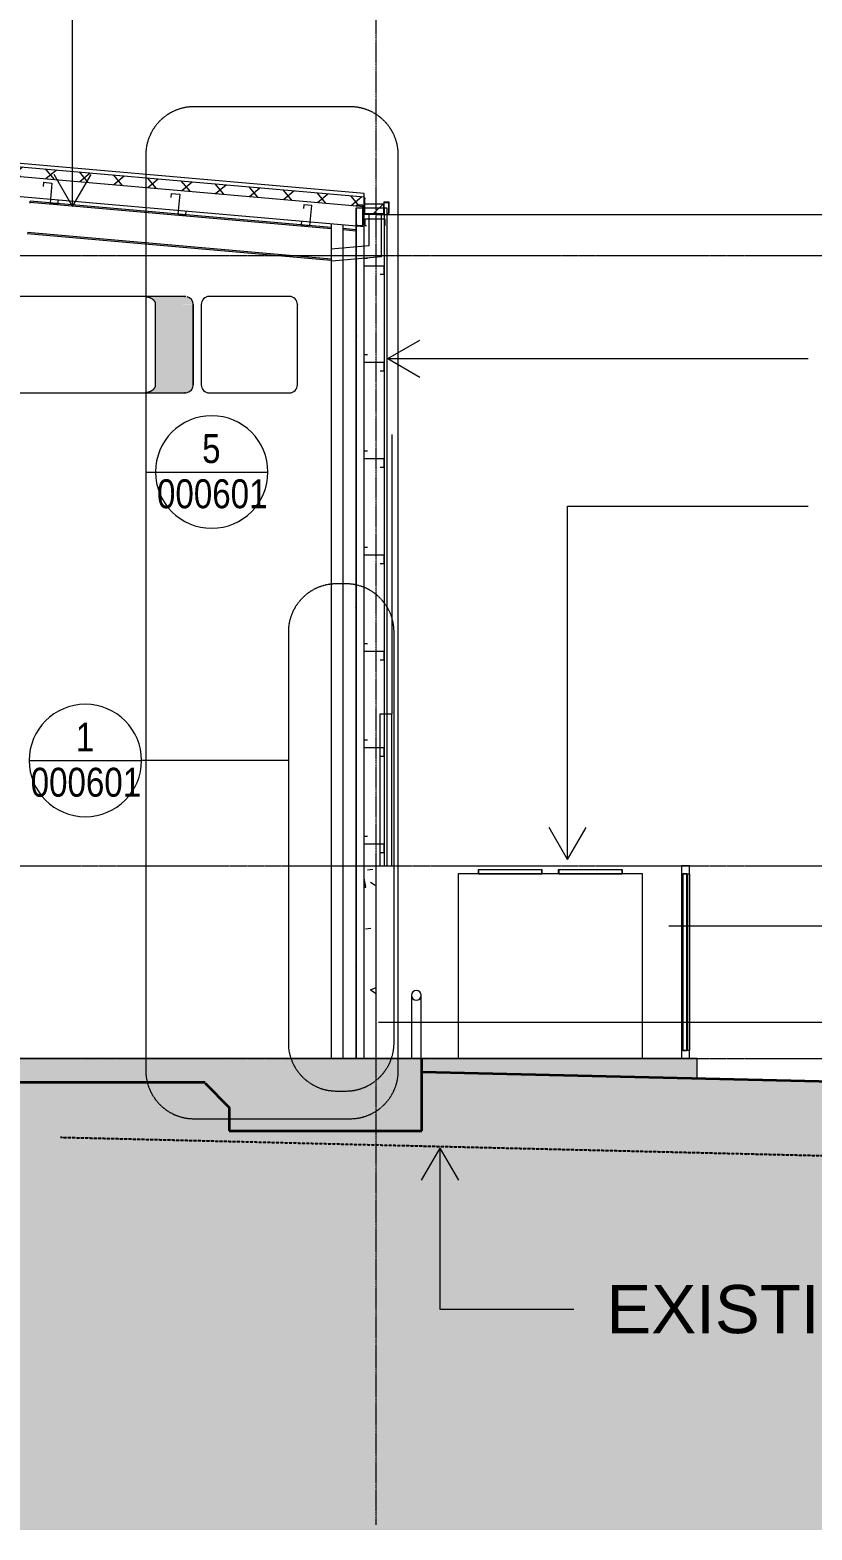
# Model space of a CAD drawing. Header units: millimetres. Extents: x 4237772 to 4686020, y -673 to 29459.
# Drawn here: x 4656581 to 4666324, y -673 to 18009 of the extents above; entities that cross this region are included whole.
import ezdxf

# ---------------------------------------------------------------- set-up
doc = ezdxf.new("R2010")
doc.units = ezdxf.units.MM
for name, pattern in [('AEC_Center', [24, 12, -4, 4, -4]), ('AEC_Double Dash', [39, 15, -4, 6, -4, 6, -4]), ('Existing Ground', [4.5, 3, -1.5]), ('Grid Line', [21, 12, -3, 3, -3])]:
    doc.linetypes.add(name, pattern=pattern)
for name, color, linetype, lineweight in [('A-ANNO-SYMB', 150, 'Continuous', 5), ('A-DETL', 90, 'Continuous', 18), ('A-DETL-GENF', 92, 'Continuous', 5), ('A-DOOR', 31, 'Continuous', 5), ('A-FLOR', 192, 'Continuous', 5), ('A-FLOR-LEVL', 51, 'Continuous', 5), ('A-FLOR-PATT', 8, 'Continuous', 15), ('A-GENM', 13, 'Continuous', 5), ('A-GLAZ-CWMG', 51, 'Continuous', 5), ('A-ROOF', 132, 'Continuous', 5), ('A-ROOF-IDEN', 132, 'Continuous', 5), ('A-ROOF-MCUT', 132, 'Continuous', 5), ('A-ROOF-PATT', 132, 'Continuous', 5), ('A-WALL', 113, 'Continuous', 5), ('A-WALL-IDEN', 211, 'Continuous', 5), ('A-WALL-PATT', 111, 'Continuous', 5), ('F-FIRE', 13, 'Continuous', 5), ('G-ANNO-TEXT', 231, 'Continuous', 5), ('P-SANR-FIXT', 6, 'Continuous', 5), ('S-BEAM', 12, 'Continuous', 5), ('S-GRID', 1, 'Continuous', 5)]:
    doc.layers.add(name, color=color, linetype=linetype, lineweight=lineweight)
doc.styles.add('Arial Narrow_1', font='ARIALN.TTF', dxfattribs={"height": 360})
doc.styles.add('Arial_1', font='arial.ttf', dxfattribs={"height": 600})
pattern_1 = [(50, (4639954.8, 10654.8), (1457.472, -127.512), [152.4, -1676.4]), (355, (4639954.8, 10654.8), (-281.94, 1528.454), [121.92, -1341.12]), (100.451, (4640076.2, 10644.2), (1175.54, 1400.93), [129.52, -1424.72]), (46.184, (4639954.8, 11061.2), (2168.63, -336.34), [228.6, -2514.6]), (96.636, (4640135.5, 11033.2), (1899.22, 1979.42), [194.28, -2137.08]), (351.184, (4639954.8, 11061.2), (1899.24, 1979.4), [182.88, -2011.68]), (21, (4640158, 10959.6), (1212.915, -818.12), [152.4, -1676.4]), (326, (4640158, 10959.6), (494.42, 1473.504), [121.92, -1341.12]), (71.451, (4640259, 10891.4), (1707.337, 655.37), [129.52, -1424.72]), (37.5, (4639954.8, 10654.8), (24.7094, 676.44), [67.056, -1257.808, 67.056, -2640.584]), (37.5, (4639954.8, 10654.8), (24.7094, 676.44), [-1391.92, -1294.384, 67.056, -1279.144]), (7.5, (4639954.8, 10654.8), (534.558, 801.444), [67.056, -709.168, 67.056, -1740.408]), (7.5, (4639954.8, 10654.8), (534.558, 801.444), [-843.28, -1227.328, 67.056, -446.024]), (327.5, (4639501.65, 10654.8), (1084.7275, -45.831), [67.056, -440.944, 67.056, -3621.024]), (327.5, (4639501.65, 10654.8), (1084.7275, -45.831), [-575.056, -1517.904, 67.056, -2036.064]), (317.5, (4639298.5, 10654.8), (1185.035, 203.414), [67.056, -593.344, 67.056, -2479.04]), (317.5, (4639298.5, 10654.8), (1185.035, 203.414), [-727.456, -985.52, 67.056, -1426.464])]
pattern_2 = [(0, (4639954.79, 10654.8), (812.8, 203.2), [67.056, -542.544, 67.056, -3793.744]), (0, (4639954.79, 10654.8), (812.8, 203.2), [-676.656, -542.544, 67.056, -1152.144, -2032]), (0, (4639954.79, 10654.8), (812.8, 203.2), [-2438.4, 67.056, -542.544, 67.056, -1355.344]), (0, (4639954.79, 10654.8), (812.8, 203.2), [-3115.056, -339.344, 67.056, -948.944]), (120, (4640259.59, 10756.4), (-582.3764, 602.3054), [67.056, -542.544, 67.056, -3793.744]), (120, (4640259.59, 10756.4), (-582.3764, 602.3054), [-676.656, -542.544, 67.056, -1152.144, -2032]), (120, (4640259.59, 10756.4), (-582.3764, 602.3054), [-2438.4, 67.056, -542.544, 67.056, -1355.344]), (120, (4640259.59, 10756.4), (-582.3764, 602.3054), [-3115.056, -339.344, 67.056, -948.944]), (240, (4640361.19, 11162.8), (-230.4236, -805.5054), [67.056, -542.544, 67.056, -3793.744]), (240, (4640361.19, 11162.8), (-230.4236, -805.5054), [-676.656, -542.544, 67.056, -1152.144, -2032]), (240, (4640361.19, 11162.8), (-230.4236, -805.5054), [-2438.4, 67.056, -542.544, 67.056, -1355.344]), (240, (4640361.19, 11162.8), (-230.4236, -805.5054), [-3115.056, -339.344, 67.056, -948.944])]

# ---------------------------------------------------------------- blocks, each defined once
blk = doc.blocks.new('Hydrant_double5 - Hydrant_double-1019381-SECTION - GRID A9-A10')
at = {"layer": 'F-FIRE'}
for p, q in [((4578745, 5996), (4578745, 5200)), ((4578865, 5200), (4578865, 5996))]:
    blk.add_line(p, q, dxfattribs=at)
for start, end in [(0, 180), (180, 0)]:
    blk.add_arc((4578805, 5986), 60, start, end, dxfattribs=at)
blk = doc.blocks.new('Rectangular Mullion - 50 x 50mm-1158589-SECTION - GRID A9-A10')
at = {"layer": 'A-GLAZ-CWMG'}
blk.add_line((4582184, 7500), (4582184, 5300), dxfattribs=at)
blk = doc.blocks.new('Mechanical - Condensers - Mechanical - Condensers-1249279-SECTION - GRID A9-A10')
at = {"layer": 'A-GENM'}
for points in [[(4575849, 14590), (4576025, 14591), (4576020, 14620), (4576011, 14641), (4575995, 14661), (4575969, 14679), (4575946, 14688), (4575919, 14690), (4575410, 14689), (4575458, 14682), (4575487, 14672), (4575504, 14665), (4575531, 14645), (4575541, 14635), (4575555, 14608), (4575558, 14590), (4575842, 14590)], [(4576025, 13590), (4576025, 14590), (4575558, 14590), (4575558, 13590), (4576020, 13590)], [(4575386, 13490), (4575942, 13493), (4575953, 13495), (4575985, 13513), (4576000, 13525), (4576012, 13541), (4576021, 13564), (4576025, 13590), (4575558, 13590), (4575555, 13569), (4575544, 13550), (4575530, 13534), (4575512, 13521), (4575493, 13510), (4575451, 13497), (4575408, 13491)]]:
    blk.add_hatch(color=256, dxfattribs=at).paths.add_polyline_path(points)
h = blk.add_hatch(color=256, dxfattribs=at)
h.paths.add_polyline_path([(4575919, 13490), (4575942, 13493), (4575919, 13490)])
h.paths.add_polyline_path([(4575946, 13493), (4575957, 13496), (4575980, 13508), (4576000, 13525), (4576011, 13540), (4576021, 13564), (4576025, 13590), (4576025, 14591), (4576020, 14620), (4576011, 14641), (4575995, 14661), (4575969, 14679), (4575980, 14673), (4575999, 14657), (4576014, 14634), (4576022, 14615), (4576025, 14589), (4576025, 13590), (4576020, 13561), (4576006, 13534), (4575995, 13519), (4575962, 13499), (4575950, 13494)])
at = {"layer": 'A-GENM', "lineweight": 13}
for p, q in [((4575386, 14690), (4539575, 14690)), ((4575558, 13590), (4575558, 14590)), ((4576125, 14590), (4576125, 13590)), ((4577225, 14690), (4576225, 14690)), ((4577325, 13590), (4577325, 14590)), ((4540775, 13490), (4575386, 13490)), ((4576225, 13490), (4577225, 13490)), ((4581625, 7500), (4579325, 7500)), ((4579325, 7500), (4579325, 5200)), ((4580368, 7550), (4579580, 7550)), ((4579580, 7550), (4579580, 7500)), ((4579580, 7500), (4580368, 7500)), ((4580368, 7500), (4580368, 7550)), ((4581368, 7550), (4580580, 7550)), ((4580580, 7550), (4580580, 7500)), ((4580580, 7500), (4581368, 7500)), ((4581368, 7500), (4581368, 7550)), ((4581625, 5200), (4581625, 7500)), ((4579325, 5200), (4581625, 5200))]:
    blk.add_line(p, q, dxfattribs=at)
at = {"layer": 'A-GENM'}
for p, q in [((4575919, 14690), (4575925, 14690)), ((4576025, 13590), (4576025, 14590)), ((4576025, 14590), (4576025, 13590)), ((4575925, 13490), (4575919, 13490)), ((4579574, 7550), (4579574, 7500)), ((4579579, 7550), (4579574, 7550)), ((4580374, 7550), (4580369, 7550)), ((4580374, 7500), (4580374, 7550)), ((4580574, 7550), (4580574, 7500)), ((4580579, 7550), (4580574, 7550)), ((4581374, 7550), (4581369, 7550)), ((4581374, 7500), (4581374, 7550)), ((4581625, 7500), (4581625, 7500))]:
    blk.add_line(p, q, dxfattribs=at)
at = {"layer": 'A-GENM', "flags": 128}
for points in [[(4575925, 14690), (4575924, 14690), (4575921, 14690), (4575916, 14690), (4575910, 14690), (4575902, 14690), (4575892, 14690), (4575880, 14690), (4575866, 14690), (4575851, 14690), (4575834, 14690), (4575815, 14690), (4575795, 14690), (4575773, 14690), (4575749, 14690), (4575724, 14690), (4575697, 14690), (4575669, 14690), (4575639, 14690), (4575608, 14690), (4575576, 14690), (4575542, 14690), (4575507, 14690), (4575471, 14690), (4575434, 14690), (4575396, 14690), (4575386, 14690)], [(4577325, 14593), (4577325, 14591), (4577325, 14591)], [(4575386, 13490), (4575425, 13490), (4575462, 13490), (4575498, 13490), (4575534, 13490), (4575568, 13490), (4575600, 13490), (4575632, 13490), (4575662, 13490), (4575690, 13490), (4575717, 13490), (4575743, 13490), (4575767, 13490), (4575789, 13490), (4575810, 13490), (4575829, 13490), (4575847, 13490), (4575863, 13490), (4575877, 13490), (4575889, 13490), (4575899, 13490), (4575908, 13490), (4575915, 13490), (4575920, 13490), (4575923, 13490), (4575925, 13490), (4575925, 13490)]]:
    blk.add_lwpolyline(points, dxfattribs=at)
at = {"layer": 'A-GENM'}
for centre, start, end in [((4575925, 14590), 84.0352, 90), ((4575925, 14590), 84.1417, 90), ((4575925, 14590), 0, 75), ((4575925, 14590), 0, 75), ((4575925, 13590), 270, 280.3346), ((4575925, 13590), 270, 280.3963), ((4575925, 13590), 285, 0), ((4575925, 13590), 285, 0)]:
    blk.add_arc(centre, 100, start, end, dxfattribs=at)
at = {"layer": 'A-GENM', "lineweight": 13}
for centre, start, end in [((4576225, 14590), 90, 180), ((4577225, 14590), 0, 90), ((4576225, 13590), 180, 270), ((4577225, 13590), 270, 360)]:
    blk.add_arc(centre, 100, start, end, dxfattribs=at)
for points, knots in [([(4575558, 14590), (4575558, 14595), (4575558, 14601), (4575556, 14608), (4575554, 14614), (4575551, 14620), (4575548, 14625), (4575545, 14630), (4575542, 14635), (4575538, 14640), (4575533, 14644), (4575529, 14648), (4575524, 14652), (4575519, 14656), (4575514, 14659), (4575509, 14662), (4575503, 14665), (4575497, 14668), (4575490, 14672), (4575483, 14674), (4575474, 14678), (4575461, 14681), (4575442, 14686), (4575417, 14689), (4575396, 14690), (4575386, 14690)], [0, 0, 0, 0, 0.055556, 0.083333, 0.111111, 0.138889, 0.166667, 0.194444, 0.222222, 0.25, 0.277778, 0.305556, 0.333333, 0.361111, 0.388889, 0.416667, 0.444444, 0.479167, 0.513889, 0.548611, 0.583333, 0.652778, 0.722222, 0.861111, 1, 1, 1, 1]), ([(4575386, 13490), (4575394, 13490), (4575408, 13491), (4575430, 13493), (4575451, 13497), (4575469, 13501), (4575483, 13506), (4575493, 13510), (4575501, 13514), (4575507, 13518), (4575512, 13521), (4575517, 13523), (4575521, 13527), (4575526, 13530), (4575530, 13533), (4575534, 13537), (4575538, 13541), (4575541, 13545), (4575544, 13549), (4575546, 13552), (4575548, 13555), (4575550, 13559), (4575553, 13564), (4575555, 13569), (4575556, 13574), (4575558, 13581), (4575558, 13587), (4575558, 13590)], [0, 0, 0, 0, 0.1, 0.2, 0.3, 0.4, 0.45, 0.5, 0.55, 0.575, 0.6, 0.625, 0.65, 0.675, 0.7, 0.725, 0.75, 0.775, 0.8, 0.8125, 0.825, 0.85, 0.875, 0.9, 0.925, 0.95, 1, 1, 1, 1])]:
    blk.add_open_spline(points, degree=3, knots=knots, dxfattribs=at)
blk = doc.blocks.new('Downpipe - Straight - 01 - 150D-1616291-SECTION - GRID A9-A10')
at = {"layer": 'P-SANR-FIXT'}
for p, q in [((4577744.6142, 15595.4769), (4577744.6142, 5200)), ((4577894.6142, 5200), (4577894.6142, 15582.3536))]:
    blk.add_line(p, q, dxfattribs=at)
blk = doc.blocks.new('Structural Framing 11 - Structural Framing 1-1640090-SECTION - GRID A9-A10')
at = {"layer": 'S-BEAM'}
for p, q in [((4573993, 15853), (4573994, 15864)), ((4573994, 15864), (4573995, 15877)), ((4573994, 15864), (4577745, 15536)), ((4577745, 15549), (4573995, 15877)), ((4578051, 15522), (4577895, 15536)), ((4577895, 15523), (4578051, 15509)), ((4573959, 15473), (4577745, 15141)), ((4577745, 15154), (4573961, 15485))]:
    blk.add_line(p, q, dxfattribs=at)
blk = doc.blocks.new('Generic Models 21 - Generic Models 13-2246435-SECTION - GRID A9-A10')
at = {"layer": 'A-GENM'}
blk.add_line((4578500, 12973), (4578500, 9489), dxfattribs=at)
at = {"layer": 'A-GENM', "lineweight": 13}
for p, q in [((4578500, 9489), (4578350, 9489)), ((4578350, 9489), (4578350, 7600)), ((4578500, 7600), (4578500, 9489)), ((4578350, 7600), (4578500, 7600))]:
    blk.add_line(p, q, dxfattribs=at)
blk = doc.blocks.new('Curtain_Wall_Batten_Door - Louvre Single Door-2718797-SECTION - GRID A9-A10')
at = {"layer": 'A-DOOR'}
for p, q in [((4582176, 7500), (4582126, 7500)), ((4582126, 7500), (4582126, 5300)), ((4582176, 5300), (4582176, 7500)), ((4582126, 5300), (4582176, 5300))]:
    blk.add_line(p, q, dxfattribs=at)
blk = doc.blocks.new('Rectangular Mullion - 100 x 100mm-2718795-SECTION - GRID A9-A10')
at = {"layer": 'A-GLAZ-CWMG'}
for p, q in [((4582209, 7600), (4582109, 7600)), ((4582109, 7600), (4582109, 7500)), ((4582109, 7500), (4582209, 7500)), ((4582209, 7500), (4582209, 7600))]:
    blk.add_line(p, q, dxfattribs=at)
blk = doc.blocks.new('Rectangular Mullion - 100 x 100mm-2718796-SECTION - GRID A9-A10')
at = {"layer": 'A-GLAZ-CWMG'}
for p, q in [((4582209, 5300), (4582109, 5300)), ((4582109, 5300), (4582109, 5200)), ((4582209, 5200), (4582209, 5300)), ((4582109, 5200), (4582209, 5200))]:
    blk.add_line(p, q, dxfattribs=at)
blk = doc.blocks.new('Rectangular Mullion - 100 x 100mm-1765060-SECTION - GRID A9-A10')
at = {"layer": 'A-GLAZ-CWMG'}
for p, q in [((4582109, 7500), (4582109, 5300)), ((4582209, 7500), (4582209, 5300))]:
    blk.add_line(p, q, dxfattribs=at)
blk = doc.blocks.new('LYSAGHT_PURLINS - LYSAGHT_PURLINS-1549125-SECTION - GRID A9-A10')
at = {"layer": 'A-DETL-GENF'}
for p, q in [((4578165, 15647), (4578165, 15581)), ((4578414, 15652), (4578170, 15652)), ((4578170, 15576), (4578185, 15576)), ((4578399, 15576), (4578414, 15576)), ((4578419, 15581), (4578419, 15647))]:
    blk.add_line(p, q, dxfattribs=at)
for centre, start, end in [((4578170, 15647), 90, 180), ((4578170, 15581), 180, 270), ((4578414, 15647), 360, 90), ((4578414, 15581), 270, 360)]:
    blk.add_arc(centre, 5, start, end, dxfattribs=at)
blk = doc.blocks.new('Section - Type 1-207233-SECTION - GRID A9-A10')
at = {"layer": 'A-ANNO-SYMB'}
blk.add_line((4532295, 14169), (4533695, 14169), dxfattribs=at)
for start, end in [(0, 180), (180, 360)]:
    blk.add_arc((4532995, 14169), 700, start, end, dxfattribs=at)

msp = doc.modelspace()

# ---------------------------------------------------------------- hatches: boundary and pattern name
at = {"layer": 'A-DETL-GENF'}
h = msp.add_hatch(dxfattribs=at)
h.set_pattern_fill('FP_283', color=1, style=0, pattern_type=2)
h.set_pattern_definition([(45, (4639954.79, 10654.8), (-141.4214, 141.4214), [])])
h.paths.add_polyline_path([(4660748, 15722), (4660988, 15722), (4660988, 15842), (4660748, 15842), (4660748, 15790)])
h = msp.add_hatch(dxfattribs=at)
h.set_pattern_fill('FP_282', color=9, style=0, pattern_type=2)
h.set_pattern_definition([(135, (4639954.8, 10743.2), (-707.1068, 6e-14), [500, -500]), (135, (4640087.37, 10875.77), (-707.1068, 6e-14), [500, -500]), (135, (4640219.95, 11008.35), (-707.1068, 6e-14), [500, -500]), (45, (4639954.8, 10654.8), (0, 707.1068), [500, -500]), (45, (4640087.37, 10522.2), (0, 707.1068), [500, -500]), (45, (4640219.95, 10389.63), (0, 707.1068), [500, -500])])
h.paths.add_polyline_path([(4665066, -673), (4680903, -673), (4680903, 3615), (4680122, 3725), (4674224, 3814), (4672445, 4650), (4667826, 4877), (4661463, 5030), (4661463, 4300), (4659063, 4300), (4659063, 4590), (4658763, 4893), (4658763, 4900), (4641993, 4900), (4641793, 4700), (4641793, 4500), (4639993, 4500), (4639993, 4700), (4639793, 4900), (4623341, 4900), (4623050, 4609), (4623050, 4300), (4620024, 4300), (4620023, 4610), (4619733, 4900), (4606240, 4900), (4606040, 4700), (4606040, 4500), (4604562, 4500), (4604562, 5200), (4580953, 5200), (4578063, 4733), (4577487, 4706), (4575614, 4377), (4574351, 4493), (4574119, 4431), (4569865, 5062), (4554206, 5062), (4554206, -673), (4661107, -673)])
h.paths.add_polyline_path([(4593644, 5000), (4594171, 5000), (4594171, 5000), (4594071, 5000)])
h = msp.add_hatch(dxfattribs=at)
h.set_pattern_fill('FP_274', style=0, pattern_type=2)
h.set_pattern_definition(pattern_1)
h.paths.add_polyline_path([(4659063, 4300), (4661463, 4300), (4661463, 5200), (4658763, 5200), (4658763, 4890), (4659063, 4590), (4659063, 4500)])
h.paths.add_polyline_path([(4623023, 4300), (4623041, 4301), (4623041, 4600), (4623341, 4900), (4623341, 5200), (4619733, 5200), (4619733, 4900), (4620033, 4600), (4620033, 4300)])
h.paths.add_polyline_path([(4606040, 4500), (4606040, 4700), (4606240, 4900), (4606340, 4900), (4606340, 5200), (4604562, 5200), (4604562, 4500), (4605677, 4500)])
h.paths.add_polyline_path([(4641793, 4500), (4641793, 4700), (4641993, 4900), (4642203, 4900), (4642203, 5200), (4639583, 5200), (4639583, 4900), (4639793, 4900), (4639993, 4700), (4639993, 4500)])
at = {"layer": 'A-FLOR-PATT', "lineweight": 5}
h = msp.add_hatch(dxfattribs=at)
h.set_pattern_fill('FP_274', color=256, style=0, pattern_type=2)
h.set_pattern_definition(pattern_1)
h.paths.add_polyline_path([(4658763, 4900), (4658763, 5200), (4642203, 5200), (4642203, 4900), (4657147, 4900)])
h.paths.add_polyline_path([(4607657, 4900), (4619733, 4900), (4619733, 5200), (4606340, 5200), (4606340, 4900)])
h.paths.add_polyline_path([(4623341, 4900), (4639583, 4900), (4639583, 5200), (4623341, 5200)])
msp.add_hatch(color=256, dxfattribs=at).paths.add_polyline_path([(4664893, 4947), (4664893, 5200), (4661463, 5200), (4661463, 5030), (4664571, 4955)])
at = {"layer": 'A-ROOF-PATT'}
h = msp.add_hatch(dxfattribs=at)
h.set_pattern_fill('FP_275', color=256, angle=-135, style=0, pattern_type=2)
h.set_pattern_definition([(40, (4639954.8, 10654.8), (-192.8363, 229.8133), []), (130, (4639954.8, 10654.8), (-229.8133, -192.8363), [])])
h.paths.add_polyline_path([(4618450, 15584), (4640893, 17547), (4660743, 15811), (4660743, 15931), (4640893, 17668), (4618450, 15704), (4618450, 15613)])
at = {"layer": 'A-WALL-PATT'}
h = msp.add_hatch(dxfattribs=at)
h.set_pattern_fill('FP_276', color=256, style=0, pattern_type=2)
h.set_pattern_definition(pattern_2)
h.paths.add_polyline_path([(4660651, 7600), (4660651, 15568), (4660639, 15569), (4660639, 7600)])
h = msp.add_hatch(dxfattribs=at)
h.set_pattern_fill('FP_276', color=256, style=0, pattern_type=2)
h.set_pattern_definition(pattern_2)
h.paths.add_polyline_path([(4660651, 5200), (4660651, 7600), (4660639, 7600), (4660639, 5200)])
h = msp.add_hatch(dxfattribs=at)
h.set_pattern_fill('FP_274', color=256, style=0, pattern_type=2)
h.set_pattern_definition(pattern_1)
h.paths.add_polyline_path([(4660893, 5200), (4660893, 7600), (4660743, 7600), (4660743, 5200)])

# ---------------------------------------------------------------- linework, layer by layer
at = {"layer": 'A-ANNO-SYMB', "linetype": 'AEC_Double Dash'}
for p, q in [((4660570, 17053), (4658624, 17053)), ((4658024, 16453), (4658024, 5049)), ((4661170, 5049), (4661170, 16453)), ((4660517, 11111), (4660400, 11111)), ((4659800, 10511), (4659800, 5394)), ((4661117, 5394), (4661117, 10511)), ((4660400, 4794), (4660517, 4794)), ((4658624, 4449), (4660570, 4449))]:
    msp.add_line(p, q, dxfattribs=at)
at = {"layer": 'A-ANNO-SYMB'}
for p, q in [((4658024, 12504), (4658146, 12504)), ((4659800, 8911), (4657971, 8911))]:
    msp.add_line(p, q, dxfattribs=at)
at = {"layer": 'A-ANNO-SYMB', "linetype": 'AEC_Double Dash'}
for centre, start, end in [((4658624, 16453), 90, 180), ((4660570, 16453), 0, 90), ((4660400, 10511), 90, 180), ((4660517, 10511), 0, 90), ((4660400, 5394), 180, 270), ((4660517, 5394), 270, 0), ((4658624, 5049), 180, 270), ((4660570, 5049), 270, 0)]:
    msp.add_arc(centre, 600, start, end, dxfattribs=at)
at = {"layer": 'A-DETL', "lineweight": 13}
for p, q in [((4656748, 16112), (4656744, 16062)), ((4656748, 16112), (4656853, 16103)), ((4656853, 16103), (4656831, 15854)), ((4656931, 15845), (4656934, 15890)), ((4658342, 15973), (4658338, 15923)), ((4658342, 15973), (4658447, 15963)), ((4658447, 15963), (4658425, 15714)), ((4656831, 15854), (4656931, 15845)), ((4658425, 15714), (4658524, 15706)), ((4658524, 15706), (4658528, 15751)), ((4660743, 15067), (4660743, 15167)), ((4660743, 15167), (4660788, 15167)), ((4660993, 15067), (4660743, 15067)), ((4660993, 14962), (4660943, 14962)), ((4660993, 14962), (4660993, 15067)), ((4660743, 13867), (4660743, 13967)), ((4660743, 13967), (4660788, 13967)), ((4660993, 13867), (4660743, 13867)), ((4660993, 13762), (4660993, 13867)), ((4660993, 13762), (4660943, 13762)), ((4660743, 12667), (4660743, 12767)), ((4660743, 12767), (4660788, 12767)), ((4660993, 12667), (4660743, 12667)), ((4660993, 12562), (4660943, 12562)), ((4660993, 12562), (4660993, 12667)), ((4660743, 11467), (4660743, 11567)), ((4660743, 11567), (4660788, 11567)), ((4660993, 11467), (4660743, 11467)), ((4660993, 11362), (4660993, 11467)), ((4660993, 11362), (4660943, 11362)), ((4660743, 10267), (4660743, 10367)), ((4660743, 10367), (4660788, 10367)), ((4660993, 10267), (4660743, 10267)), ((4660993, 10162), (4660943, 10162)), ((4660993, 10162), (4660993, 10267)), ((4660743, 9067), (4660743, 9167)), ((4660743, 9167), (4660788, 9167)), ((4660993, 9067), (4660743, 9067)), ((4660993, 8962), (4660993, 9067)), ((4660993, 8962), (4660943, 8962)), ((4660743, 7867), (4660743, 7967)), ((4660743, 7967), (4660788, 7967)), ((4660993, 7867), (4660743, 7867)), ((4660993, 7762), (4660993, 7867)), ((4660993, 7762), (4660943, 7762))]:
    msp.add_line(p, q, dxfattribs=at)
at = {"layer": 'A-DETL'}
for p, q in [((4660748, 15917), (4660748, 15722)), ((4660748, 15917), (4660755, 15917)), ((4660755, 15917), (4660753, 15908)), ((4659991, 15831), (4659987, 15786)), ((4660091, 15822), (4659991, 15831)), ((4660069, 15573), (4660091, 15822)), ((4660748, 15722), (4660988, 15722)), ((4660988, 15867), (4660988, 15722)), ((4660988, 15867), (4661053, 15867)), ((4661053, 15726), (4661027, 15711)), ((4661053, 15867), (4661053, 15726)), ((4659964, 15582), (4659969, 15632)), ((4659964, 15582), (4660069, 15573))]:
    msp.add_line(p, q, dxfattribs=at)
at = {"layer": 'A-DETL', "lineweight": 5}
for p, q in [((4660988, 15842), (4660748, 15842)), ((4660748, 15842), (4660748, 15722)), ((4660748, 15722), (4660988, 15722)), ((4660807, 15322), (4660807, 15722)), ((4660957, 15722), (4660957, 15186)), ((4660988, 15722), (4660988, 15842)), ((4660807, 15322), (4660329, 15279)), ((4660957, 15186), (4660340, 15129))]:
    msp.add_line(p, q, dxfattribs=at)
at = {"layer": 'A-DETL', "lineweight": 15}
msp.add_line((4661463, 5200), (4658763, 5200), dxfattribs=at)
at = {"layer": 'A-DETL', "lineweight": 35}
for p, q in [((4661463, 4300), (4661463, 5200)), ((4658763, 4900), (4642203, 4900)), ((4658763, 4890), (4659063, 4590)), ((4667826, 4877), (4661463, 5030)), ((4659063, 4590), (4659063, 4300)), ((4659063, 4300), (4661463, 4300))]:
    msp.add_line(p, q, dxfattribs=at)
at = {"layer": 'A-DETL', "linetype": 'Existing Ground', "lineweight": 25}
for p, q in [((4656962, 4218), (4665525, 4012)), ((4665525, 4012), (4670324, 3896))]:
    msp.add_line(p, q, dxfattribs=at)
at = {"layer": 'A-FLOR', "lineweight": 15}
for p, q in [((4658763, 5200), (4642203, 5200)), ((4664893, 5200), (4661463, 5200)), ((4664893, 4947), (4664893, 5200))]:
    msp.add_line(p, q, dxfattribs=at)
at = {"layer": 'A-FLOR-LEVL', "linetype": 'AEC_Center'}
for p, q in [((4546709, 15200), (4686020, 15200)), ((4546709, 7600), (4686020, 7600)), ((4546709, 5200), (4686020, 5200))]:
    msp.add_line(p, q, dxfattribs=at)
at = {"layer": 'A-ROOF'}
for p, q in [((4640893, 17668), (4660743, 15931)), ((4640893, 17547), (4660743, 15811))]:
    msp.add_line(p, q, dxfattribs=at)
at = {"layer": 'A-ROOF', "lineweight": 15}
for p, q in [((4640893, 17296), (4660743, 15560)), ((4660743, 15971), (4650370, 16879)), ((4660743, 15560), (4660743, 15971))]:
    msp.add_line(p, q, dxfattribs=at)
at = {"layer": 'A-ROOF-IDEN'}
msp.add_line((4660898, 15711), (4666877, 15711), dxfattribs=at)
at = {"layer": 'A-ROOF-MCUT'}
for p, q in [((4660748, 15916), (4660743, 15916)), ((4660743, 15916), (4660743, 15716)), ((4660748, 15721), (4660748, 15916)), ((4660743, 15716), (4660993, 15716)), ((4660988, 15721), (4660748, 15721)), ((4661053, 15866), (4660988, 15866)), ((4660988, 15866), (4660988, 15721)), ((4660993, 15790), (4660993, 15861)), ((4660993, 15861), (4661048, 15861)), ((4661048, 15728), (4661025, 15714)), ((4661025, 15714), (4661028, 15711)), ((4661028, 15711), (4661053, 15725)), ((4661048, 15861), (4661048, 15728)), ((4661053, 15725), (4661053, 15866))]:
    msp.add_line(p, q, dxfattribs=at)
at = {"layer": 'A-WALL', "lineweight": 13}
for p, q in [((4660639, 15790), (4660639, 5200)), ((4661033, 15790), (4660639, 15790)), ((4660993, 15790), (4660993, 7600)), ((4661033, 7600), (4661033, 15790)), ((4660893, 5200), (4660893, 7600)), ((4660893, 7600), (4661033, 7600))]:
    msp.add_line(p, q, dxfattribs=at)
at = {"layer": 'A-WALL'}
for p, q in [((4660651, 7600), (4660651, 15790)), ((4660743, 7600), (4660743, 15790)), ((4660651, 5200), (4660651, 7600)), ((4660743, 5200), (4660743, 7600)), ((4660743, 7600), (4660893, 7600))]:
    msp.add_line(p, q, dxfattribs=at)
at = {"layer": 'A-WALL-IDEN'}
for p, q in [((4664541, 6853), (4666504, 6853)), ((4660922, 5651), (4666552, 5651))]:
    msp.add_line(p, q, dxfattribs=at)
at = {"layer": 'G-ANNO-TEXT', "color": 7}
for p, q in [((4657112, 15809), (4657112, 19764)), ((4657112, 15809), (4656881, 16209)), ((4657112, 15809), (4657342, 16209)), ((4661040, 13916), (4661440, 14147)), ((4661040, 13916), (4661440, 13685)), ((4661040, 13916), (4666278, 13916)), ((4663280, 12079), (4666278, 12079)), ((4663280, 7677), (4663280, 12079)), ((4663280, 7677), (4663049, 8077)), ((4663280, 7677), (4663511, 8077)), ((4661687, 4084), (4661456, 3684)), ((4661687, 4084), (4661918, 3684)), ((4661687, 4084), (4661687, 2078)), ((4661687, 2078), (4663356, 2078))]:
    msp.add_line(p, q, dxfattribs=at)
at = {"layer": 'S-GRID', "linetype": 'Grid Line'}
msp.add_line((4660893, -610), (4660893, 25305), dxfattribs=at)

# ---------------------------------------------------------------- block references
at = {"layer": 'A-ANNO-SYMB'}
for p in [(125850, -1665), (124276, -5258)]:
    msp.add_blockref('Section - Type 1-207233-SECTION - GRID A9-A10', p, dxfattribs=at)
at = {"layer": 'A-DETL-GENF', "rotation": 270.0000000000563}
msp.add_blockref('LYSAGHT_PURLINS - LYSAGHT_PURLINS-1549125-SECTION - GRID A9-A10', (4645075, 4593994), dxfattribs=at)
at = {"layer": 'A-DETL-GENF'}
msp.add_blockref('LYSAGHT_PURLINS - LYSAGHT_PURLINS-1549125-SECTION - GRID A9-A10', (82589, 0), dxfattribs=at)
at = {"layer": 'A-DOOR'}
msp.add_blockref('Curtain_Wall_Batten_Door - Louvre Single Door-2718797-SECTION - GRID A9-A10', (82589, 0), dxfattribs=at)
at = {"layer": 'A-GENM'}
for name in ['Mechanical - Condensers - Mechanical - Condensers-1249279-SECTION - GRID A9-A10', 'Generic Models 21 - Generic Models 13-2246435-SECTION - GRID A9-A10']:
    msp.add_blockref(name, (82589, 0), dxfattribs=at)
at = {"layer": 'A-GLAZ-CWMG'}
for name in ['Rectangular Mullion - 100 x 100mm-2718795-SECTION - GRID A9-A10', 'Rectangular Mullion - 100 x 100mm-1765060-SECTION - GRID A9-A10', 'Rectangular Mullion - 50 x 50mm-1158589-SECTION - GRID A9-A10', 'Rectangular Mullion - 100 x 100mm-2718796-SECTION - GRID A9-A10']:
    msp.add_blockref(name, (82589, 0), dxfattribs=at)
at = {"layer": 'F-FIRE'}
msp.add_blockref('Hydrant_double5 - Hydrant_double-1019381-SECTION - GRID A9-A10', (82589, 0), dxfattribs=at)
at = {"layer": 'P-SANR-FIXT'}
msp.add_blockref('Downpipe - Straight - 01 - 150D-1616291-SECTION - GRID A9-A10', (82589, 0), dxfattribs=at)
at = {"layer": 'S-BEAM'}
msp.add_blockref('Structural Framing 11 - Structural Framing 1-1640090-SECTION - GRID A9-A10', (82589, 0), dxfattribs=at)

# ---------------------------------------------------------------- texts
at = {"layer": 'A-ANNO-SYMB', "char_height": 360, "attachment_point": 1, "style": 'Arial Narrow_1'}
for s, insert, width in [('5', (4658726, 12976), 272.57), ('000601', (4658164, 12413), 1635.44), ('1', (4657152, 9383), 272.57), ('000601', (4656590, 8820), 1635.44)]:
    msp.add_mtext(s, dxfattribs=dict(at, insert=insert, width=width))
at = {"layer": 'G-ANNO-TEXT', "color": 7, "insert": (4663763, 2378), "char_height": 600, "width": 12217.72, "attachment_point": 1, "style": 'Arial_1'}
msp.add_mtext('EXISTING GROUND LINE', dxfattribs=at)

doc.saveas('drawing.dxf')
